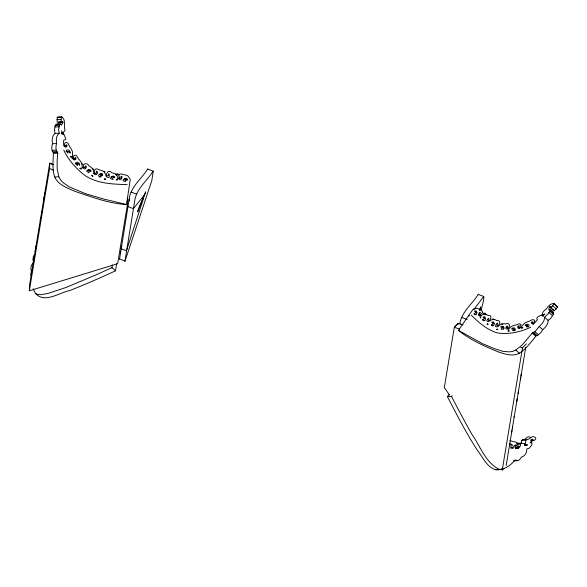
<?xml version="1.0" encoding="UTF-8"?>
<svg xmlns="http://www.w3.org/2000/svg" width="587" height="587" viewBox="0 0 587 587"><rect width="100%" height="100%" fill="white"/><g stroke="black" fill="none" stroke-linecap="round" stroke-linejoin="round"><path stroke-width="0.88" d="M127.599 203.528L127.423 197.973L127.599 203.528L117.627 263.717L29.35 290.778L29.489 285.385L49.741 163.12L53.087 164.617M29.35 290.778L49.601 168.52L49.741 163.12L53.322 164.727M542.513 315.028C541.742 311.169 545.683 310.207 547.326 307.683C548.735 305.453 551.149 303.42 553.923 303.508L557.65 307.023L554.422 310.728L550.819 307.603L550.753 306.443L549.483 307.067L548.706 309.789L549.924 309.701L553.534 312.827L553.446 314.346L550.65 318.396L548.133 320.348C548.331 324.237 545.521 327.297 542.762 329.659L540.62 332.895L537.208 335.61L536.415 335.588L532.813 332.462L522.041 345.119L515.775 350.065L512.517 351.466L509.171 351.877L503 351.364L494.313 348.619L482.448 343.652L458.403 330.349L473.034 309.327L476.468 308.226A6.163 3.61 -49 0 1 477.847 308.542C481.12 310.075 485.794 312.167 479.579 314.713A3.427 2.01 -49 0 1 479.263 313.766L479.748 313.018A1.049 0.616 -49 0 1 480.217 312.886C480.79 309.892 475.639 317.325 480.709 315.659A22.864 13.391 -49 0 0 481.56 315.248L483.937 314.243A9.495 5.562 -49 0 1 485.2 314.14L487.093 314.852A30.605 17.933 -49 0 1 487.892 315.439C494.753 314.419 487.746 324.648 488.252 318.961C491.106 315.997 483.394 322.153 488.78 321.434A7.426 4.351 -49 0 0 489.69 321.008L489.888 320.862A7.543 4.417 -49 0 1 490.659 320.253L492.676 319.387A9.495 5.562 -49 0 1 493.938 319.284L495.832 319.996A30.605 17.933 -49 0 1 496.631 320.583C504.028 319.761 495.589 329.953 497.262 323.98C499.009 320.363 491.913 328.551 498.069 326.577A6.912 4.05 -49 0 1 498.576 325.939L500.814 324.281A9.495 5.562 -49 0 1 502.186 323.797L504.49 323.767A30.605 17.933 -49 0 1 505.539 323.987C510.558 321.346 510.8 329.16 506.706 327.612C508.702 325.668 506.596 325.073 505.796 327.884A2.311 1.357 -49 0 0 505.994 328.654L507.77 329.175A7.037 4.124 -49 0 0 508.555 328.999L510.888 326.864A9.495 5.562 -49 0 1 512.275 325.998L514.836 325.183A30.605 17.933 -49 0 1 516.076 325L519.209 323.745L521.19 324.604L519.869 327.311L518.431 327.15L519.143 325.682L517.881 326.431L517.705 327.553L518.46 328.456L519.811 328.221L521.564 326.798A20.398 11.953 -49 0 1 522.056 325.99L523.978 323.745A9.495 5.562 -49 0 1 525.336 322.74L527.948 321.603A30.605 17.933 -49 0 1 529.232 321.25L532.394 319.622L534.61 320.12C535.997 322.652 530.545 324.479 532.805 321.771C529.599 321.25 532.636 326.724 534.75 322.777A10.39 6.09 -49 0 0 535.469 322.058L537.391 319.739L536.665 318.492L537.949 316.782L541.515 315.065L542.843 315.777L544.765 314.111L542.513 315.028L543.716 316.07M514.748 445.606C519.546 444.124 511.857 444.418 516.061 448.431C519.018 449.187 521.432 445.782 520.177 443.192L524.36 443.501L525.468 445.54L526.877 445.313L527.221 444.865L525.226 444.264L525.981 440.169L526.825 439.458C530.142 439.905 532.446 433.874 535.748 438.071L535.836 438.687L534.581 440.213L531.169 441.116M549.924 309.701L549.843 311.213L547.979 314.03L544.531 317.222C544.729 321.111 541.918 324.171 539.159 326.526L535.014 331.765L532.813 332.462M61.195 133.205L62.86 133.132L65.04 130.277C63.367 125.934 66.324 120.13 61.811 116.894L57.233 117.261L57.166 122.169L61.327 121.979L62.317 121.223L62.963 122.573L61.474 125.024L60.439 124.084L59.302 125.192L58.568 130.028L59.272 133.205L55.119 133.388C51.913 135.795 51.839 140.139 52.485 143.734C51.575 146.295 51.451 149.443 52.72 151.886L53.454 152.444C53.175 160.589 52.023 169.005 54.694 176.973C58.326 185.118 67.703 188.156 75.253 191.465C91.836 196.983 109.028 203.638 126.557 204.511L130.241 179.336L128.025 176.093A6.163 4.366 87.4 0 0 126.521 175.308C123.116 174.508 116.329 171.477 119.99 178.353A3.427 2.429 87.4 0 0 121.039 177.92L121.201 177.047A1.049 0.741 87.4 0 0 120.885 176.628C123.175 173.906 121.634 183.283 118.236 178.243A22.864 16.194 87.4 0 1 117.774 177.296L116.431 174.882A9.495 6.721 87.4 0 0 115.368 173.899L113.086 173.026A30.605 21.675 87.4 0 0 111.897 172.857C107.15 167.126 104.2 179.16 108.734 175.043C108.125 170.025 111.581 181.288 106.276 176.379A7.426 5.261 87.4 0 1 105.792 175.432L105.733 175.183A7.543 5.342 87.4 0 0 105.521 174.207L104.398 172.145A9.495 6.721 87.4 0 0 103.334 171.162L101.052 170.289A30.605 21.675 87.4 0 0 99.863 170.12C98.124 169.107 95.131 167.647 94.47 170.802C93.26 173.15 97.156 174.64 96.561 172.028C95.189 170.303 98.616 171.565 97.427 173.143C97.229 175.315 94.103 175.102 93.737 173.253A6.912 4.894 87.4 0 0 93.795 172.446L93.106 169.672A9.495 6.721 87.4 0 0 92.254 168.344L90.2 166.664A30.605 21.675 87.4 0 0 89.07 166.062C86.986 160.772 80.126 165.593 85.1 167.735C84.983 164.617 87.448 165.835 85.709 168.579A2.311 1.636 87.4 0 1 84.902 168.975L82.884 168.051A7.037 4.982 87.4 0 1 82.312 167.361L81.923 164.191A9.495 6.721 87.4 0 0 81.366 162.592L79.707 160.178A30.605 21.675 87.4 0 0 78.731 159.158C77.579 157.565 76.369 153.728 73.837 155.68C72.362 156.714 74.38 160.434 75.099 158.233C74.498 156.406 76.897 158.38 75.73 159.348C73.801 161.198 72.047 158.314 72.333 156.443A20.398 14.448 87.4 0 0 72.531 155.526L72.597 152.576A9.495 6.721 87.4 0 0 72.179 150.896L70.734 148.225A30.605 21.675 87.4 0 0 69.853 147.043C68.716 145.341 68.415 141.79 65.539 142.538C63.939 143.257 64.401 147.315 66.177 145.781C65.869 144.578 67.131 144.38 67.072 145.781C66.72 148.621 62.897 146.346 63.645 144.123A10.39 7.36 87.4 0 1 63.572 143.111L63.704 140.11L65.355 139.765L65.861 139.053L63.734 133.88L61.73 133.873M59.272 133.205C56.066 135.612 55.992 139.955 56.638 143.551C55.728 146.112 55.604 149.252 56.873 151.703L57.783 153.17L57.122 160.398L57.159 168.836L58.847 176.79L60.666 180.121L63.359 182.821L69.347 186.915L85.621 193.739L103.657 199.015L126.557 204.511M552.316 312.915L553.636 309.709M521.124 443.669L521.828 440.353L522.672 439.641C525.842 440.477 526.796 435.158 530.208 437.154M33.158 288.819L35.411 293.375L37.59 294.535L40.708 294.659L47.562 293.559L65.964 287.498L96.664 274.599L111.97 267.665L112.359 264.957M35.411 293.375C44.553 303.787 58.964 292.715 69.567 290.631C85.1 284.497 100.428 277.82 115.58 270.798L116.578 263.783M513.632 460.846L517.785 460.656L519.634 459.599L521.667 456.987C525.226 455.96 526.994 452.364 526.847 448.85L529.136 448.27L531.785 445.107L531.939 443.141L530.883 442.26L531.712 439.23L532.842 439.428L532.835 441.042M60.439 124.084L56.286 124.268L55.149 125.383L54.415 130.211L55.119 133.388M61.811 116.894L61.026 119.381L61.327 121.979M35.734 247.677L36.027 245.909M41.523 212.751L41.64 212.039L42.198 212.061M43.798 198.986L44.157 196.85M44.399 195.376L44.81 192.874M40.217 220.639L40.672 217.88M127.093 202.001L127.313 200.651M462.739 324.787L458.109 323.408L454.279 327.407L444.308 387.596L449.569 395.102M457.985 324.156L458.109 323.408M459.834 323.855C461.529 311.895 472.227 304.117 478.251 294.38L483.857 296.523L483.607 300.331L481.127 310.296M501.181 468.602L502.237 470.106L522.489 347.842L526.319 343.843M512.003 430.242L511.651 432.377M512.605 426.632L512.312 428.407M517.25 398.61L516.787 401.361M518.585 390.538L518.094 393.473M520.735 377.573L520.375 379.708M521.388 373.596L520.977 376.098M506.17 465.469L525.725 347.438M35.271 250.48L35.425 249.519M120.284 253.232L120.636 252.043M129.36 199.94L129.001 201.048A12.877 1.115 -69.2 0 0 129.235 200.93A5.195 0.448 -69.2 0 0 129.463 200.615M121.788 246.107L120.944 248.69L126.432 250.774L143.844 197.408M479.3 310.031L480.797 306.884L479.638 310.479M102.762 174.933C102.666 171.925 98.667 173.833 98.433 175.997L101.001 176.702A9.737 6.897 87.4 0 0 100.737 175.491C99.929 172.505 105.073 176.555 101.103 175.007M127.284 179.732C127.188 176.731 123.189 178.631 122.962 180.803L125.523 181.5A9.737 6.897 87.4 0 0 125.258 180.297C124.451 177.303 129.602 181.354 125.625 179.805M62.853 121.839L58.7 122.023L57.908 124.539M153.163 171.103C147.344 180.414 137.549 187.811 135.025 198.912L124.906 261.435L151.82 180.532L153.28 171.169L147.682 169.027C141.856 178.331 132.06 185.734 129.536 196.828L119.528 259.285M129.045 199.712L129.463 198.861M550.819 307.603L552.719 305.834L553.923 303.508M468.925 316.114L469.343 315.549M473.731 309.679L483.739 296.464M536.415 335.588C531.169 341.81 526.378 348.693 519.385 353.191C512.634 356.933 504.637 354.034 497.923 351.745C484.158 346.081 470.011 339.807 458.403 330.349M144.189 195.236L133.41 208.656L127.922 206.58M517.785 460.656L515.195 459.995C510.36 465.689 503.749 470.414 495.942 469.783C486.828 467.472 482.852 457.082 477.458 450.383C466.232 433.184 456.877 414.84 447.419 396.636L449.246 394.471M447.419 396.636L451.572 396.445L452.217 395.689M34.699 254.575L33.481 256.145L32.997 258.896L32.901 260.092L33.833 261.89C31.573 264.333 29.981 267.797 31.39 271.069L30.825 274.239L31.184 276.132M454.279 327.407L458.388 323.481M502.237 470.106L503.873 468.389M35.88 248.514L35.132 250.818L35.462 252.19M474.142 313.898L474.303 313.766A9.737 5.701 -49 0 1 475.257 313.018C477.458 311.337 473.548 312.255 474.802 310.941C477.202 309.892 477.099 313.429 476.248 314.771L474.142 313.898L475.345 314.94M482.697 319.812L482.859 319.68A9.737 5.701 -49 0 1 483.813 318.939C486.014 317.251 482.103 318.169 483.358 316.855C485.757 315.806 485.654 319.343 484.803 320.685L482.697 319.812L483.901 320.862M491.436 324.956L491.598 324.816A9.737 5.701 -49 0 1 492.552 324.075C494.753 322.395 490.842 323.312 492.097 321.999C494.496 320.95 494.393 324.479 493.542 325.829L491.436 324.956L492.64 325.998M116.241 179.916L116.696 179.534A25.256 17.889 87.4 0 0 117.136 179.101L117.613 179.857L116.285 179.879M515.085 447.874C520.544 448.226 517.521 440.588 513.383 441.828A30.605 21.675 87.4 0 0 512.246 441.255L509.927 440.661M115.485 174.486L116.96 173.737L118.442 174.134M497.783 329.601L497.519 329.292A25.256 14.8 -49 0 1 497.262 328.911L496.514 329.534L497.813 329.63M530.655 327.216C520.427 332.169 508.591 334.627 497.277 332.924C487.019 329.835 478.713 322.549 471.28 315.094M526.605 324.956C525.336 326.57 524.154 325.301 526.172 324.45C529.225 322.931 530.582 327.663 526.378 326.944A9.737 5.701 -49 0 1 526.965 325.888C527.148 323.973 526.341 325.66 528.403 326.519M516.333 445.562L515.797 446.663L516.949 447.8M552.697 312.908L553.534 312.827M513.155 328.537C511.754 330.055 510.844 328.537 512.825 327.935C515.951 326.812 516.355 331.985 512.693 330.606A9.737 5.701 -49 0 1 513.368 329.578C513.742 327.693 512.921 329.058 514.96 330.099M103.789 171.888L105.051 171.661M104.303 179.086L104.809 178.866A25.256 17.889 87.4 0 0 105.315 178.595L105.66 179.483L104.354 179.072M63.389 133.799L61.958 133.418L61.562 130.872L62.86 133.132M495.942 469.783L497.571 469.336M502.134 326.93C497.446 327.619 505.781 323.899 503.58 329.285L501.137 329.08A9.737 5.701 -49 0 1 501.988 328.17L502.134 326.93L503.939 328.493M79.891 168.256L80.441 168.278A27.633 19.569 87.4 0 0 80.999 168.249L81.145 168.234M492.86 318.932L494.401 319.695M501.599 324.075L502.699 324.281M57.233 117.261L61.386 117.077M56.873 119.565L61.026 119.381M58.81 122.756L62.963 122.573M56.286 124.268L60.85 124.202M55.149 125.383L59.302 125.192M55.105 126.975L59.258 126.792M62.068 133.953L63.734 133.88M52.485 143.734L56.638 143.551M64.262 146.251L65.92 146.17M52.016 150.367L56.176 150.184M52.72 151.886L56.873 151.703M65.927 151.673L69.251 151.519L70.058 153.266L70.323 152.114L69.134 150.309L67.916 149.876L66.111 150.279L67.857 153.068A9.737 6.897 87.4 0 0 68.18 151.916L68.562 151.299L69.251 151.519M53.454 152.444L57.607 152.253M53.63 153.354L57.783 153.17M71.783 158.094L73.448 158.02M73.221 159.026L74.879 158.952M75.202 163.868L78.526 163.722L79.472 165.321L79.634 164.125L78.57 162.68L77.337 162.269L75.312 163.017L77.286 165.497A9.737 6.897 87.4 0 0 77.499 164.294L77.822 163.619L78.526 163.722M82.077 167.478L83.736 167.405M82.202 167.655L83.86 167.581M87.287 170.67C88.754 168.381 91.653 173.855 90.919 170.516C89.767 168.667 87.566 169.738 86.582 171.155L88.953 172.776A9.737 6.897 87.4 0 0 88.916 171.521L89.092 170.744L89.782 170.56M93.348 173.481L95.013 173.407M99.717 174.31L101.382 174.236M54.694 176.973L58.847 176.79M101.023 175.109L102.681 175.029M115.933 174.897L119.249 174.75M99.372 176.988L101.037 176.914M110.921 177.083C111.904 175.462 115.888 179.468 114.494 176.511C112.733 175.087 111.119 177.237 110.466 178.734L113.034 179.431A9.737 6.897 87.4 0 0 112.77 178.228L113.416 176.973M117.804 178.184L119.469 178.11M118.016 178.382L119.675 178.301M124.246 179.116L125.904 179.042M125.545 179.908L127.21 179.835M522.672 439.641L526.825 439.458M531.184 439.502L532.842 439.428M521.828 440.353L525.981 440.169M530.531 440.228L533.025 440.118M516.853 443.346L520.177 443.192M530.024 442.752L531.683 442.679M517.477 444.286L519.972 444.168M509.23 444.741L511.057 444.777L511.152 446.208A9.737 6.897 87.4 0 0 510.587 447.147L513.119 448.079C514.704 443.39 506.28 443.236 510.895 444.667M524.734 444.975L527.221 444.865M514.784 445.504L516.443 445.43M524.382 445.423L526.877 445.313M517.198 446.575L519.693 446.465M510.631 448.189L513.119 448.079M515.459 448.094L518.783 447.94M514.029 460.582L516.523 460.472M556.747 306.649L557.525 306.641M127.188 184.612C112.763 184.193 97.163 183.694 84.807 175.388C76.141 168.638 68.466 160.163 63.778 150.169M81.285 163.678L82.936 164.184M92.599 168.917L93.817 169.254M484.62 312.988L485.735 313.575L486.087 315.021M517.022 443.104L518.438 443.31M500.095 469.593C485.999 463.972 480.049 445.57 471.625 433.874C464.757 421.495 457.926 409.088 451.572 396.445M461.059 324.281L462.373 324.677M462.541 324.721L462.923 324.838M454.551 327.473L459.782 329.043M520.75 347.321L522.489 347.842M131.033 192.022L136.522 194.099M461.602 317.376L467.091 319.46M119.689 259.021L125.178 261.098M49.601 168.52L53.784 170.391M478.251 294.38L478.412 294.828M147.682 169.027L147.843 169.474M513.742 416.843L514.168 417.188M79.957 168.33L81.109 169.225L81.109 168.242M554.047 303.897L557.65 307.023M552.719 305.834L556.322 308.967M550.034 306.583L551.831 308.146M549.483 307.067L553.086 310.193M549.615 309.547L553.218 312.673M549.843 311.213L553.446 314.346M548.808 312.431L552.411 315.564M544.531 317.222L548.133 320.348M541.515 315.065L542.968 316.246M539.159 326.526L542.762 329.659M532.079 322.945L533.282 323.987M535.014 331.765L538.624 334.898M533.605 332.484L537.208 335.61M532.101 333.034L535.711 336.168M518.431 327.15L519.627 328.192M507.219 327.707L508.907 329.226M482.404 312.46L484.803 314.544M493.021 322.755L494.217 323.797M484.282 317.611L485.478 318.653M480.041 314.845L481.245 315.887M479.792 314.867L480.995 315.909M475.727 311.697L476.923 312.739M515.775 350.065L519.385 353.191M111.97 267.665L115.58 270.798M56.69 124.385L56.976 124.928M71.431 156.435C72.252 158.681 69.361 155.79 70.763 156.362A27.633 19.569 87.4 0 0 71.321 156.428L71.475 156.443M145.708 191.978L137.71 211.738L138.437 208.877L145.708 191.978M480.694 317.567C480.922 319.115 479.087 316.158 480.724 316.98A25.256 14.8 -49 0 0 480.694 317.567M521.498 328.06L522.907 327.913L522.518 327.671A27.633 16.187 -49 0 1 522.151 327.385L521.498 328.06M508.026 331.061L509.355 331.119L509.024 330.804A27.633 16.187 -49 0 1 508.724 330.452L508.026 331.061M92.79 176.379L91.572 175.557L92.056 175.528A25.256 17.889 87.4 0 0 92.592 175.454L92.79 176.379M487.1 324.068L488.039 324.618L487.966 324.163A25.256 14.8 -49 0 1 487.856 323.664L487.1 324.068"/></g></svg>
